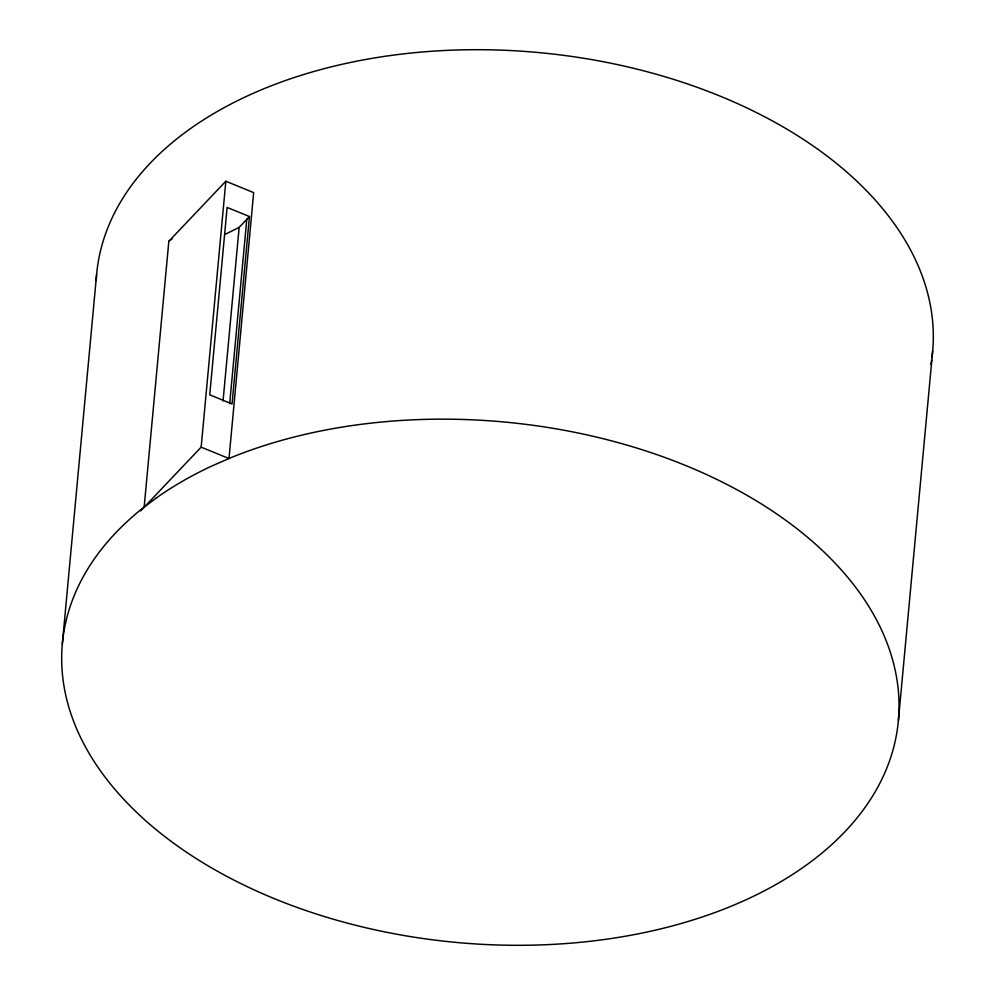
<?xml version="1.0" encoding="UTF-8"?>
<svg xmlns="http://www.w3.org/2000/svg" width="995" height="995" viewBox="0 0 995 995"><rect width="100%" height="100%" fill="white"/><g stroke="black" fill="none" stroke-linecap="round" stroke-linejoin="round"><path stroke-width="1.49" d="M62.324 644.026L96.602 274.57M144.151 507.214L168.827 241.287L225.828 181.227L253.663 192.62L228.999 458.533L201.164 447.141L140.705 510.858M201.164 447.141L225.828 181.227M223.054 400.973L239.161 227.382L249.434 216.549L227.121 207.42L209.734 394.841L232.046 403.97L249.434 216.549M229.683 403.696L246.785 219.348M898.398 720.43L932.676 350.974M168.827 241.287L172.322 238.626M224.87 234.447L239.161 227.382M931.631 359.867A419.778 261.324 5.3 0 1 930.934 364.294M96.179 280.528A419.778 261.324 5.3 0 1 537.847 52.486A419.778 261.324 5.3 0 1 932.041 356.906M155.805 498.333L139.835 510.497A419.778 261.324 5.3 0 0 396.333 934.143A419.778 261.324 5.3 0 0 889.244 649.026A419.778 261.324 5.3 0 0 231.785 457.327L211.114 466.332A419.778 261.324 5.3 0 0 155.805 498.333"/></g></svg>
